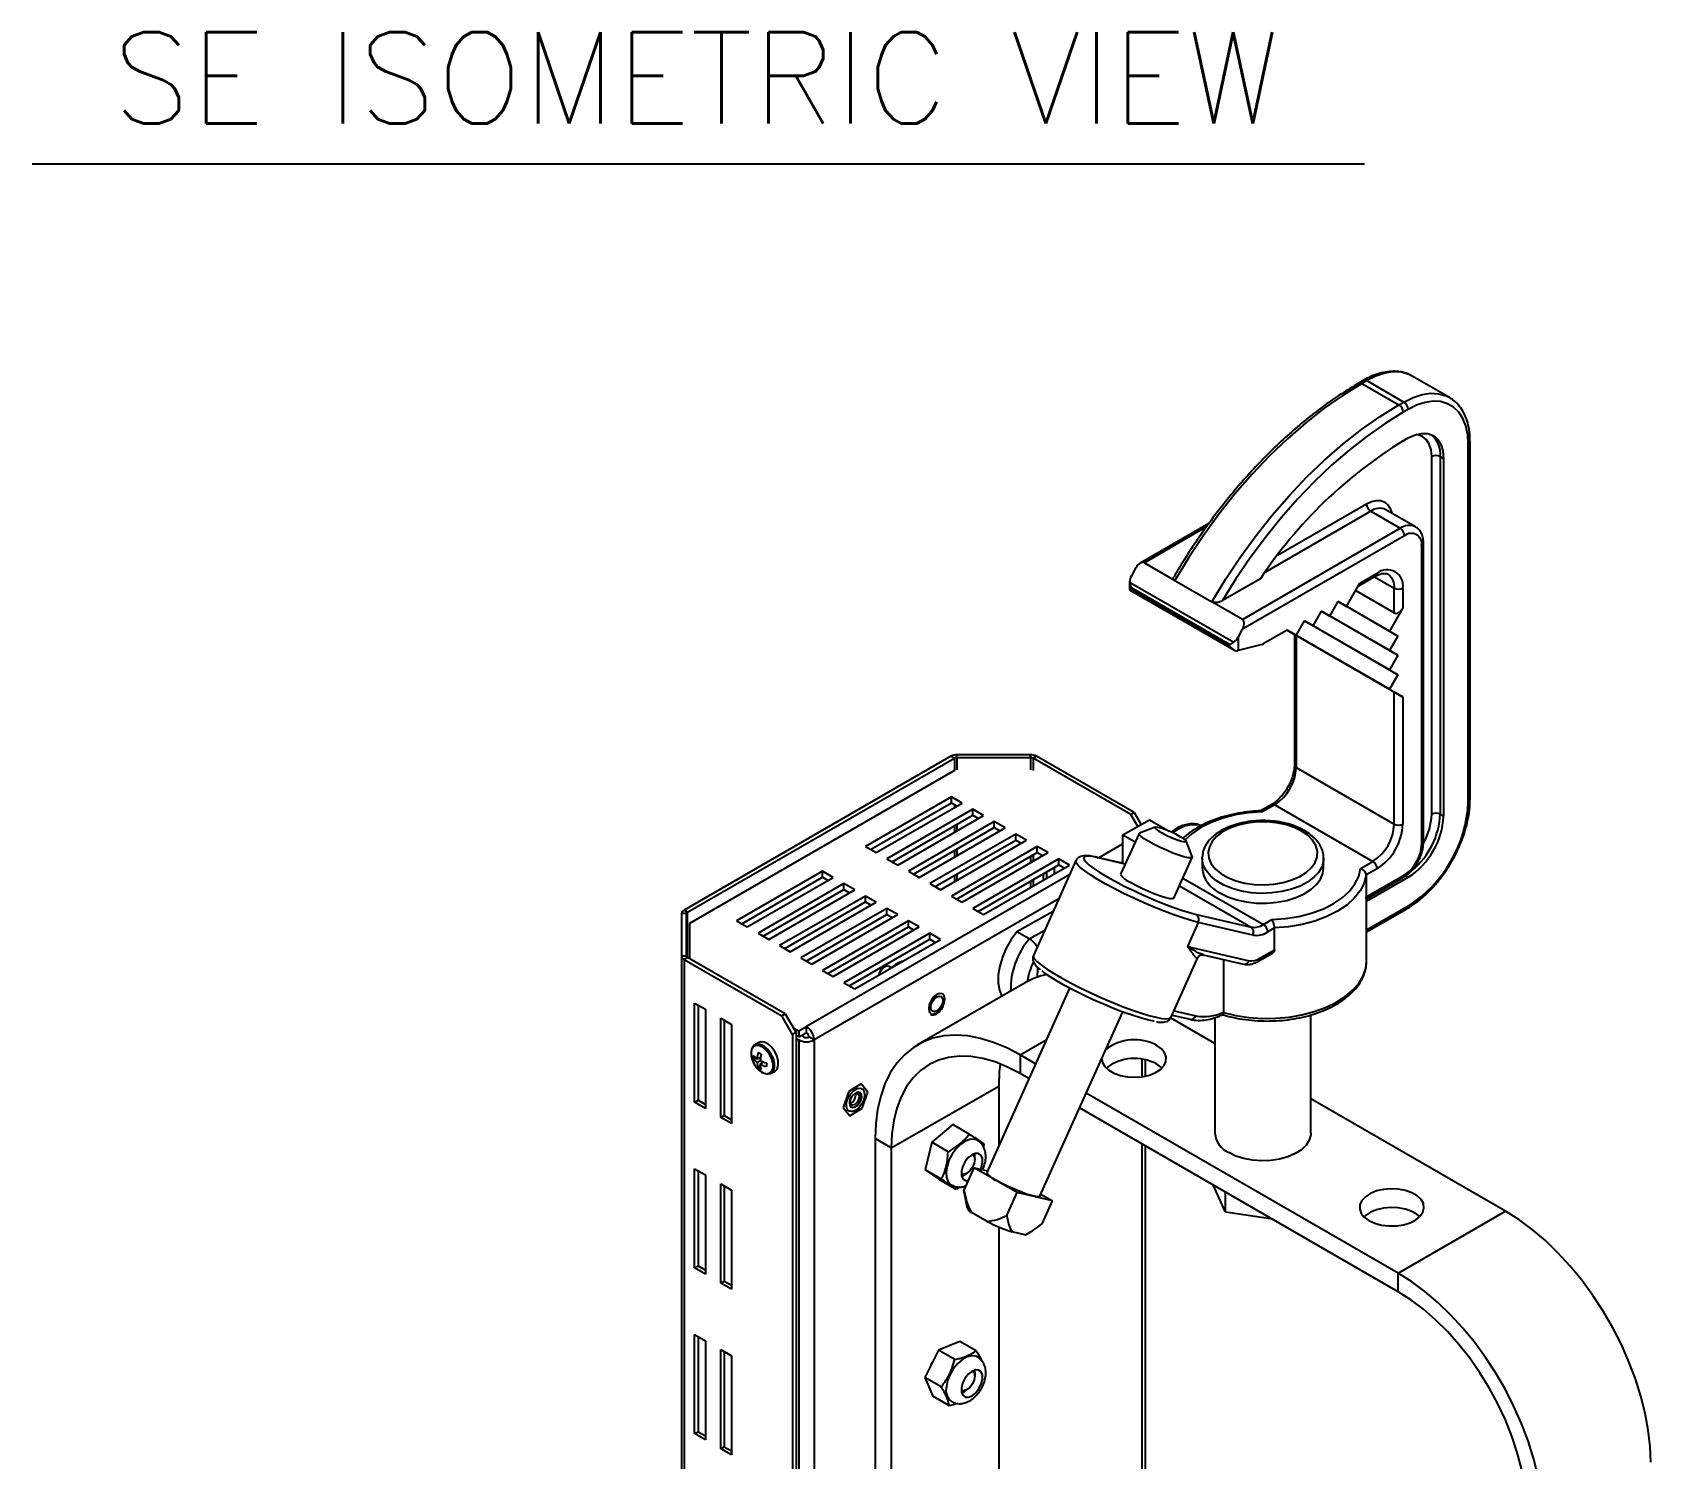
# Model space of a CAD drawing. Extents: x 8 to 113, y 0 to 87.
# Drawn here: x 70.4 to 83.72, y 74.5 to 86.24 of the extents above; entities that cross this region are included whole.
import ezdxf
from ezdxf.enums import TextEntityAlignment as Align

# ---------------------------------------------------------------- set-up
doc = ezdxf.new("R2010")
doc.units = 0
doc.header["$MEASUREMENT"] = 0
doc.layers.add('OBJECT', color=7, linetype='CONTINUOUS')
doc.styles.get("Standard").update_dxf_attribs({"font": 'SIMPLEX'})

msp = doc.modelspace()

# ---------------------------------------------------------------- linework, layer by layer
at = {"layer": 'OBJECT', "color": 1}
msp.add_line((70.4, 85.154), (81.363, 85.154), dxfattribs=at)
at = {"layer": 'OBJECT'}
for p, q in [((82.062, 83.23), (81.757, 83.407)), ((81.357, 83.372), (81.317, 83.349)), ((81.382, 83.369), (81.342, 83.346)), ((81.342, 83.346), (81.647, 83.17)), ((81.382, 83.369), (81.687, 83.193)), ((81.647, 83.17), (81.687, 83.193)), ((81.723, 83.132), (81.683, 83.109)), ((81.683, 82.874), (81.723, 82.897)), ((82.218, 79.902), (82.218, 82.846)), ((82.232, 79.923), (82.232, 82.866)), ((81.917, 79.8), (81.917, 82.744)), ((81.987, 82.744), (82.014, 82.728)), ((81.987, 82.744), (81.987, 79.8)), ((82.014, 82.728), (82.014, 79.785)), ((80.648, 81.933), (81.38, 82.355)), ((80.083, 82.194), (79.517, 81.867)), ((81.415, 82.294), (80.544, 81.791)), ((81.415, 82.294), (81.658, 82.154)), ((81.783, 82.166), (81.54, 82.306)), ((80.062, 82.165), (79.552, 81.87)), ((80.359, 81.404), (81.658, 82.154)), ((81.693, 82.092), (80.361, 81.324)), ((81.835, 79.547), (81.835, 82.011)), ((81.849, 79.568), (81.849, 82.031)), ((79.483, 81.831), (79.446, 81.763)), ((79.552, 81.87), (79.803, 81.725)), ((81.326, 81.702), (81.468, 81.783)), ((79.431, 81.712), (79.431, 81.647)), ((79.431, 81.71), (80.287, 81.216)), ((79.431, 81.647), (80.289, 81.152)), ((80.253, 81.197), (79.446, 81.663)), ((79.446, 81.663), (79.446, 81.656)), ((79.446, 81.656), (80.253, 81.19)), ((79.803, 81.725), (80.108, 81.549)), ((80.507, 81.739), (80.194, 81.558)), ((81.216, 81.511), (81.326, 81.702)), ((81.311, 81.676), (81.457, 81.761)), ((81.447, 81.755), (81.609, 81.661)), ((81.609, 81.457), (81.609, 81.661)), ((81.68, 81.661), (81.68, 81.498)), ((80.359, 81.404), (80.108, 81.549)), ((81.078, 81.431), (81.147, 81.551)), ((81.147, 81.551), (81.216, 81.511)), ((81.216, 81.511), (81.147, 81.551)), ((81.569, 81.307), (81.147, 81.551)), ((81.638, 81.267), (81.147, 81.55)), ((81.609, 81.457), (81.291, 81.641)), ((80.802, 81.272), (80.871, 81.391)), ((80.871, 81.391), (80.94, 81.352)), ((80.94, 81.352), (80.871, 81.391)), ((81.569, 80.988), (80.871, 81.391)), ((81.638, 80.948), (80.871, 81.391)), ((80.94, 81.352), (81.009, 81.471)), ((81.009, 81.471), (81.078, 81.431)), ((81.078, 81.431), (81.009, 81.471)), ((81.569, 81.147), (81.009, 81.471)), ((81.638, 81.108), (81.009, 81.471)), ((81.68, 81.498), (81.569, 81.307)), ((80.324, 81.256), (80.361, 81.324)), ((80.324, 81.256), (80.324, 81.147)), ((80.727, 81.315), (80.531, 81.202)), ((80.727, 81.315), (80.802, 81.272)), ((80.802, 81.272), (80.727, 81.315)), ((81.569, 80.829), (80.727, 81.315)), ((80.787, 81.281), (80.727, 81.315)), ((80.787, 81.281), (80.787, 80.205)), ((81.609, 80.806), (80.801, 81.272)), ((80.801, 81.272), (80.801, 80.185)), ((81.569, 81.307), (81.638, 81.267)), ((81.638, 81.267), (81.569, 81.147)), ((80.253, 81.19), (80.253, 81.197)), ((80.522, 81.198), (80.324, 81.147)), ((81.569, 81.147), (81.638, 81.108)), ((81.638, 81.108), (81.569, 80.988)), ((81.569, 80.988), (81.638, 80.948)), ((81.638, 80.948), (81.569, 80.829)), ((81.569, 80.829), (81.68, 80.765)), ((81.609, 79.718), (81.609, 80.806)), ((81.68, 80.765), (81.68, 79.718)), ((77.96, 80.278), (75.765, 79.011)), ((75.793, 78.994), (77.989, 80.262)), ((77.989, 80.262), (77.96, 80.278)), ((77.989, 80.262), (77.989, 80.16)), ((78.01, 80.267), (78.01, 80.29)), ((78.614, 80.29), (78.01, 80.29)), ((78.01, 80.267), (78.614, 80.267)), ((78.01, 80.267), (78.01, 80.165)), ((78.614, 80.267), (78.614, 80.29)), ((78.614, 80.267), (78.614, 80.165)), ((78.636, 80.262), (78.664, 80.278)), ((79.44, 79.797), (78.636, 80.262)), ((78.636, 80.262), (78.636, 80.16)), ((79.468, 79.814), (78.664, 80.278)), ((80.801, 80.185), (81.609, 79.718)), ((77.989, 80.16), (75.808, 78.901)), ((77.964, 79.943), (77.257, 79.535)), ((78.052, 79.892), (77.964, 79.943)), ((77.964, 79.894), (77.964, 79.943)), ((77.299, 79.511), (77.964, 79.894)), ((77.345, 79.484), (78.052, 79.892)), ((78.141, 79.841), (77.433, 79.433)), ((77.476, 79.409), (78.141, 79.792)), ((77.522, 79.382), (78.229, 79.79)), ((77.964, 79.894), (78.01, 79.868)), ((77.989, 79.88), (77.989, 79.856)), ((78.229, 79.79), (78.141, 79.841)), ((78.141, 79.792), (78.141, 79.841)), ((78.141, 79.792), (78.187, 79.766)), ((79.44, 79.797), (79.468, 79.814)), ((79.497, 79.699), (79.44, 79.797)), ((79.468, 79.814), (79.525, 79.715)), ((80.6, 79.881), (80.507, 79.827)), ((80.625, 79.878), (80.522, 79.819)), ((80.625, 79.878), (81.432, 79.412)), ((81.987, 79.8), (82.014, 79.785)), ((78.317, 79.739), (77.61, 79.331)), ((77.653, 79.307), (78.317, 79.69)), ((77.699, 79.28), (78.406, 79.688)), ((77.989, 79.705), (77.989, 79.651)), ((78.01, 79.717), (78.01, 79.664)), ((78.406, 79.688), (78.317, 79.739)), ((78.317, 79.69), (78.317, 79.739)), ((78.317, 79.69), (78.363, 79.664)), ((79.376, 79.63), (79.594, 79.755)), ((79.642, 79.693), (79.512, 79.645)), ((79.594, 79.755), (79.757, 79.661)), ((79.755, 79.661), (79.757, 79.661)), ((79.757, 79.661), (79.757, 79.66)), ((77.257, 79.535), (77.345, 79.484)), ((78.494, 79.637), (77.787, 79.229)), ((77.829, 79.204), (78.494, 79.588)), ((77.875, 79.178), (78.583, 79.586)), ((78.671, 79.535), (77.964, 79.127)), ((78.01, 79.513), (78.01, 79.46)), ((78.583, 79.586), (78.494, 79.637)), ((78.494, 79.588), (78.494, 79.637)), ((78.494, 79.588), (78.54, 79.562)), ((78.759, 79.484), (78.671, 79.535)), ((78.671, 79.486), (78.671, 79.535)), ((79.376, 79.557), (79.178, 79.442)), ((79.508, 79.642), (79.357, 79.307)), ((79.376, 79.396), (79.376, 79.63)), ((79.376, 79.63), (79.476, 79.572)), ((79.945, 79.451), (79.895, 79.58)), ((77.433, 79.433), (77.522, 79.382)), ((77.989, 79.5), (77.989, 79.447)), ((78.006, 79.102), (78.671, 79.486)), ((78.052, 79.076), (78.759, 79.484)), ((78.848, 79.433), (78.141, 79.025)), ((78.183, 79), (78.848, 79.384)), ((78.229, 78.974), (78.936, 79.382)), ((78.614, 79.453), (78.614, 79.4)), ((78.636, 79.466), (78.636, 79.413)), ((78.989, 79.418), (78.639, 78.638)), ((78.671, 79.486), (78.717, 79.46)), ((78.936, 79.382), (78.848, 79.433)), ((78.848, 79.384), (78.848, 79.433)), ((78.848, 79.384), (78.894, 79.358)), ((79.395, 79.392), (79.163, 79.445)), ((79.395, 79.39), (79.172, 79.442)), ((79.376, 79.41), (79.359, 79.4)), ((79.795, 79.11), (79.946, 79.445)), ((80.027, 79.438), (80.028, 79.446)), ((80.027, 79.438), (80.027, 79.356)), ((81.027, 79.356), (81.027, 79.438)), ((81.33, 79.353), (81.432, 79.412)), ((76.903, 79.331), (76.196, 78.923)), ((76.238, 78.898), (76.903, 79.282)), ((76.284, 78.872), (76.992, 79.28)), ((78.938, 79.304), (76.771, 78.052)), ((76.992, 79.28), (76.903, 79.331)), ((76.903, 79.282), (76.903, 79.331)), ((76.903, 79.282), (76.949, 79.255)), ((77.61, 79.331), (77.699, 79.28)), ((77.989, 79.296), (77.989, 79.243)), ((78.01, 79.309), (78.01, 79.256)), ((78.614, 79.249), (78.614, 79.196)), ((78.636, 79.262), (78.636, 79.209)), ((78.722, 79.259), (78.722, 79.312)), ((78.75, 79.275), (78.75, 79.328)), ((78.811, 79.363), (78.811, 79.31)), ((79.869, 79.275), (80.532, 78.893)), ((81.468, 79.351), (81.378, 79.3)), ((81.378, 79.121), (81.693, 79.302)), ((81.378, 79.3), (81.378, 79.121)), ((81.38, 79.105), (81.683, 79.279)), ((81.723, 79.28), (81.381, 79.083)), ((81.702, 79.292), (81.723, 79.28)), ((77.08, 79.229), (76.373, 78.821)), ((76.415, 78.796), (77.08, 79.18)), ((76.461, 78.77), (77.168, 79.178)), ((77.257, 79.127), (76.55, 78.719)), ((77.168, 79.178), (77.08, 79.229)), ((77.08, 79.18), (77.08, 79.229)), ((77.08, 79.18), (77.126, 79.153)), ((77.345, 79.076), (77.257, 79.127)), ((77.257, 79.078), (77.257, 79.127)), ((77.787, 79.229), (77.875, 79.178)), ((77.964, 79.127), (78.052, 79.076)), ((79.841, 79.212), (80.431, 78.871)), ((75.784, 78.982), (75.744, 78.982)), ((75.744, 78.982), (75.744, 78.633)), ((75.793, 78.994), (75.765, 79.011)), ((75.784, 78.633), (75.784, 78.982)), ((75.793, 78.621), (75.793, 78.994)), ((76.592, 78.694), (77.257, 79.078)), ((76.638, 78.668), (77.345, 79.076)), ((77.433, 79.025), (76.726, 78.617)), ((78.849, 79.105), (76.834, 77.942)), ((77.257, 79.078), (77.303, 79.051)), ((77.522, 78.974), (77.433, 79.025)), ((77.433, 78.976), (77.433, 79.025)), ((78.01, 79.104), (78.01, 79.1)), ((78.141, 79.025), (78.229, 78.974)), ((78.801, 78.999), (78.503, 78.833)), ((81.381, 78.592), (81.381, 79.105)), ((81.381, 78.848), (81.723, 79.045)), ((81.381, 78.831), (81.712, 79.022)), ((75.808, 78.901), (75.808, 78.612)), ((76.196, 78.923), (76.284, 78.872)), ((76.769, 78.592), (77.433, 78.976)), ((76.815, 78.566), (77.522, 78.974)), ((77.61, 78.923), (76.903, 78.515)), ((76.946, 78.49), (77.61, 78.874)), ((76.992, 78.464), (77.699, 78.872)), ((77.433, 78.976), (77.479, 78.949)), ((77.699, 78.872), (77.61, 78.923)), ((77.61, 78.874), (77.61, 78.923)), ((77.61, 78.874), (77.656, 78.847)), ((78.605, 78.774), (78.732, 78.845)), ((79.995, 78.91), (79.906, 78.712)), ((79.98, 78.975), (80.431, 78.871)), ((80.446, 78.806), (79.995, 78.91)), ((80.532, 78.893), (80.601, 78.933)), ((80.623, 78.864), (80.568, 78.831)), ((80.623, 78.685), (80.623, 78.864)), ((76.373, 78.821), (76.461, 78.77)), ((76.55, 78.719), (76.638, 78.668)), ((77.787, 78.821), (77.08, 78.413)), ((77.122, 78.388), (77.787, 78.772)), ((77.168, 78.362), (77.875, 78.77)), ((77.875, 78.77), (77.787, 78.821)), ((77.787, 78.772), (77.787, 78.821)), ((77.787, 78.772), (77.833, 78.745)), ((78.605, 78.774), (78.503, 78.833)), ((79.906, 78.712), (80.415, 78.594)), ((75.744, 78.633), (75.744, 73.101)), ((75.784, 78.633), (75.744, 78.633)), ((75.793, 78.621), (75.765, 78.604)), ((75.765, 78.604), (75.765, 73.072)), ((75.765, 78.604), (76.569, 78.14)), ((76.597, 78.156), (75.793, 78.621)), ((76.726, 78.617), (76.815, 78.566)), ((79.772, 78.129), (79.993, 78.621)), ((80.003, 78.634), (80.004, 78.635)), ((80.037, 78.643), (80.369, 78.566)), ((80.202, 78.605), (80.202, 78.171)), ((80.486, 78.589), (80.601, 78.655)), ((80.497, 78.612), (80.623, 78.685)), ((76.903, 78.515), (76.992, 78.464)), ((77.415, 78.543), (77.402, 78.535)), ((77.467, 78.536), (77.45, 78.546)), ((78.672, 78.528), (78.671, 78.459)), ((78.673, 78.538), (78.672, 78.528)), ((77.08, 78.413), (77.168, 78.362)), ((78.57, 78.413), (77.686, 77.902)), ((78.936, 78.369), (78.255, 76.852)), ((75.851, 78.246), (75.94, 78.195)), ((75.851, 77.429), (75.851, 78.246)), ((75.88, 78.229), (75.88, 77.446)), ((75.94, 78.195), (75.94, 77.378)), ((79.796, 78.182), (79.976, 78.14)), ((76.067, 78.121), (76.155, 78.07)), ((76.067, 77.305), (76.067, 78.121)), ((76.095, 78.105), (76.095, 77.321)), ((76.155, 78.07), (76.155, 77.254)), ((76.569, 78.14), (76.597, 78.156)), ((76.657, 77.987), (76.569, 78.14)), ((76.597, 78.156), (76.686, 78.003)), ((76.707, 78.016), (76.771, 78.052)), ((76.771, 78.003), (76.771, 78.052)), ((78.693, 76.656), (79.374, 78.173)), ((80.132, 77.914), (79.768, 78.124)), ((79.78, 78.146), (79.929, 78.112)), ((80.132, 78.126), (80.132, 77.176)), ((80.202, 78.171), (80.202, 78.167)), ((80.922, 77.176), (80.922, 78.149)), ((76.378, 77.92), (76.347, 77.902)), ((76.686, 78.003), (76.657, 77.987)), ((76.657, 77.987), (76.657, 72.659)), ((76.665, 78.04), (76.707, 78.016)), ((76.686, 78.003), (76.686, 72.675)), ((76.707, 77.967), (76.686, 77.979)), ((76.686, 77.954), (76.707, 77.942)), ((76.707, 78.016), (76.707, 77.967)), ((76.707, 77.967), (76.771, 78.003)), ((76.707, 77.942), (76.707, 72.761)), ((76.749, 77.967), (76.728, 77.979)), ((76.834, 77.942), (76.792, 77.967)), ((76.834, 77.942), (76.834, 72.761)), ((78.53, 77.819), (78.745, 77.943)), ((76.333, 77.787), (76.36, 77.79)), ((76.365, 77.787), (76.394, 77.798)), ((76.379, 77.792), (76.393, 77.794)), ((78.53, 77.819), (78.53, 77.665)), ((78.656, 77.746), (78.53, 77.819)), ((79.535, 77.64), (79.535, 77.783)), ((76.391, 77.772), (76.365, 77.757)), ((76.375, 77.714), (76.391, 77.736)), ((76.391, 77.742), (76.414, 77.761)), ((76.403, 77.752), (76.411, 77.763)), ((76.482, 77.669), (76.513, 77.686)), ((78.601, 77.624), (78.53, 77.665)), ((79.562, 77.645), (79.562, 77.778)), ((77.12, 77.517), (77.073, 77.385)), ((77.222, 77.58), (77.12, 77.517)), ((77.277, 77.512), (77.222, 77.58)), ((77.229, 77.381), (77.277, 77.512)), ((77.469, 77.053), (78.353, 77.563)), ((78.353, 77.563), (78.353, 77.071)), ((75.851, 77.429), (75.88, 77.446)), ((75.94, 77.378), (75.851, 77.429)), ((75.88, 77.446), (75.94, 77.411)), ((77.073, 77.385), (77.127, 77.317)), ((77.127, 77.317), (77.229, 77.381)), ((77.14, 77.389), (77.14, 77.389)), ((77.209, 77.508), (77.209, 77.508)), ((81.641, 75.869), (79.019, 77.383)), ((81.641, 76.023), (79.074, 77.505)), ((82.525, 76.533), (80.922, 77.458)), ((76.067, 77.305), (76.095, 77.321)), ((76.155, 77.254), (76.067, 77.305)), ((76.095, 77.321), (76.155, 77.286)), ((77.469, 77.053), (77.336, 77.13)), ((77.336, 77.13), (77.336, 71.371)), ((77.976, 77.246), (77.802, 77.1)), ((78.111, 77.168), (77.976, 77.246)), ((77.469, 77.053), (77.469, 71.447)), ((77.802, 77.1), (77.748, 76.873)), ((77.937, 77.022), (77.802, 77.1)), ((78.157, 76.961), (78.157, 76.982)), ((78.232, 77.086), (78.229, 77.059)), ((79.535, 74.32), (79.535, 77.085)), ((79.562, 74.357), (79.562, 77.07)), ((75.851, 76.882), (75.94, 76.831)), ((75.851, 76.066), (75.851, 76.882)), ((75.88, 76.866), (75.88, 76.082)), ((77.883, 76.795), (77.748, 76.873)), ((77.748, 76.873), (77.869, 76.79)), ((78.067, 76.7), (78.152, 76.89)), ((78.506, 76.686), (78.152, 76.89)), ((78.152, 76.89), (78.26, 76.865)), ((75.94, 76.831), (75.94, 76.015)), ((76.067, 75.941), (76.067, 76.758)), ((76.067, 76.758), (76.155, 76.707)), ((76.095, 76.741), (76.095, 75.957)), ((78.004, 76.712), (77.869, 76.79)), ((78.036, 76.732), (78.004, 76.712)), ((78.071, 76.833), (78.089, 76.844)), ((80.221, 76.526), (80.118, 76.749)), ((76.155, 76.707), (76.155, 75.89)), ((78.074, 76.668), (78.067, 76.7)), ((78.073, 76.671), (78.095, 76.557)), ((78.421, 76.496), (78.506, 76.686)), ((78.795, 76.619), (78.506, 76.686)), ((78.701, 76.673), (78.795, 76.619)), ((78.71, 76.429), (78.795, 76.619)), ((80.221, 76.526), (80.221, 76.689)), ((78.257, 76.448), (78.129, 76.522)), ((80.608, 76.466), (80.221, 76.526)), ((81.641, 76.023), (82.525, 76.533)), ((78.353, 76.404), (78.353, 71.897)), ((78.567, 76.338), (78.463, 76.362)), ((78.578, 76.34), (78.611, 76.36)), ((75.851, 76.066), (75.88, 76.082)), ((75.94, 76.015), (75.851, 76.066)), ((75.88, 76.082), (75.94, 76.047)), ((76.067, 75.941), (76.095, 75.957)), ((76.155, 75.89), (76.067, 75.941)), ((76.095, 75.957), (76.155, 75.923)), ((81.641, 75.869), (81.641, 76.023)), ((75.851, 75.519), (75.94, 75.467)), ((75.851, 74.702), (75.851, 75.519)), ((75.88, 75.502), (75.88, 74.718)), ((75.94, 75.467), (75.94, 74.651)), ((76.067, 75.394), (76.155, 75.343)), ((76.067, 74.577), (76.067, 75.394)), ((77.857, 75.389), (77.746, 75.164)), ((78.033, 75.461), (77.857, 75.389)), ((77.992, 75.311), (77.857, 75.389)), ((78.169, 75.383), (78.033, 75.461)), ((76.095, 75.378), (76.095, 74.594)), ((76.155, 75.343), (76.155, 74.526)), ((77.796, 75.265), (77.809, 75.293)), ((77.881, 75.086), (77.746, 75.164)), ((77.746, 75.164), (77.811, 75.01)), ((78.157, 75.178), (78.157, 75.199)), ((77.947, 74.932), (77.811, 75.01)), ((78.071, 75.051), (78.089, 75.061)), ((75.851, 74.702), (75.88, 74.718)), ((75.88, 74.718), (75.94, 74.684)), ((75.94, 74.651), (75.851, 74.702)), ((76.067, 74.577), (76.095, 74.594)), ((76.095, 74.594), (76.155, 74.559)), ((76.155, 74.526), (76.067, 74.577))]:
    msp.add_line(p, q, dxfattribs=at)
at = {"layer": 'OBJECT', "flags": 128}
for points in [[(81.757, 83.407), (81.729, 83.42), (81.669, 83.438), (81.602, 83.441), (81.531, 83.431), (81.457, 83.407), (81.382, 83.369)], [(81.342, 83.346), (81.187, 83.25), (81.032, 83.142), (80.88, 83.022), (80.729, 82.891), (80.582, 82.75), (80.438, 82.599), (80.299, 82.439), (80.166, 82.27), (80.038, 82.095), (79.917, 81.913), (79.803, 81.725)], [(81.687, 83.193), (81.763, 83.23), (81.837, 83.255), (81.908, 83.265), (81.974, 83.261), (82.035, 83.244), (82.065, 83.229)], [(80.108, 81.549), (80.222, 81.737), (80.343, 81.919), (80.471, 82.094), (80.605, 82.262), (80.744, 82.422), (80.887, 82.574), (81.035, 82.715), (81.185, 82.846), (81.338, 82.966), (81.492, 83.074), (81.647, 83.17)], [(81.683, 83.109), (81.533, 83.017), (81.385, 82.913), (81.238, 82.798), (81.092, 82.673), (80.95, 82.537), (80.812, 82.393), (80.677, 82.24), (80.548, 82.079), (80.424, 81.911), (80.306, 81.737), (80.194, 81.558)], [(82.218, 82.846), (82.213, 82.924), (82.198, 82.996), (82.173, 83.058), (82.139, 83.11), (82.097, 83.151), (82.047, 83.179), (81.99, 83.196), (81.928, 83.199), (81.862, 83.189), (81.793, 83.167), (81.723, 83.132)], [(81.723, 82.897), (81.78, 82.923), (81.834, 82.935), (81.885, 82.933), (81.929, 82.917), (81.965, 82.887), (81.992, 82.844), (82.009, 82.791), (82.014, 82.728)], [(81.917, 82.744), (81.912, 82.799), (81.897, 82.846), (81.873, 82.883), (81.842, 82.91), (81.803, 82.924), (81.789, 82.926)], [(81.38, 82.355), (81.421, 82.374), (81.461, 82.383), (81.498, 82.382), (81.53, 82.37), (81.556, 82.348), (81.576, 82.317), (81.588, 82.279)], [(80.522, 79.819), (80.41, 79.811), (80.302, 79.794), (80.199, 79.767), (80.103, 79.732), (80.018, 79.69), (79.944, 79.64), (79.887, 79.589)], [(79.945, 79.451), (79.945, 79.445), (79.935, 79.441), (79.912, 79.442), (79.878, 79.45), (79.836, 79.463), (79.787, 79.481), (79.735, 79.503), (79.682, 79.526), (79.632, 79.551), (79.588, 79.576), (79.551, 79.598), (79.525, 79.618), (79.51, 79.633), (79.508, 79.642), (79.512, 79.645)], [(79.848, 79.615), (79.812, 79.635), (79.77, 79.654), (79.729, 79.671), (79.691, 79.685), (79.662, 79.692), (79.644, 79.694), (79.639, 79.689), (79.649, 79.678), (79.671, 79.662), (79.704, 79.643), (79.743, 79.623), (79.785, 79.604), (79.825, 79.589), (79.859, 79.578), (79.883, 79.574), (79.894, 79.576), (79.892, 79.584), (79.876, 79.598), (79.848, 79.615)], [(80.846, 79.662), (80.784, 79.692), (80.714, 79.715), (80.637, 79.73), (80.558, 79.738), (80.477, 79.737), (80.398, 79.727), (80.323, 79.71), (80.255, 79.685), (80.195, 79.654), (80.146, 79.617), (80.11, 79.575), (80.087, 79.531), (80.078, 79.484), (80.083, 79.438), (80.103, 79.393), (80.136, 79.35), (80.182, 79.312), (80.239, 79.279), (80.305, 79.253), (80.379, 79.233), (80.457, 79.222), (80.538, 79.219), (80.618, 79.224), (80.695, 79.237), (80.767, 79.259), (80.831, 79.287), (80.885, 79.321), (80.928, 79.361), (80.958, 79.404), (80.975, 79.449), (80.976, 79.496), (80.964, 79.542), (80.937, 79.586), (80.897, 79.627), (80.846, 79.662)], [(79.995, 78.91), (79.936, 78.925), (79.869, 78.946), (79.795, 78.971), (79.716, 79.001), (79.633, 79.034), (79.548, 79.07), (79.464, 79.109), (79.381, 79.148), (79.303, 79.188), (79.23, 79.227), (79.164, 79.265), (79.108, 79.301), (79.061, 79.333), (79.025, 79.362), (79.001, 79.386), (78.989, 79.406), (78.989, 79.418)], [(79.172, 79.442), (79.126, 79.451), (79.09, 79.454), (79.066, 79.451), (79.055, 79.442), (79.057, 79.427), (79.071, 79.407), (79.081, 79.398)], [(79.081, 79.398), (79.098, 79.382), (79.137, 79.353), (79.186, 79.321), (79.245, 79.285), (79.313, 79.248), (79.386, 79.209), (79.465, 79.171), (79.546, 79.133), (79.628, 79.098), (79.708, 79.065), (79.786, 79.036), (79.858, 79.01), (79.923, 78.99), (79.98, 78.975)], [(79.163, 79.445), (79.165, 79.445), (79.172, 79.442)], [(81.027, 79.439), (81.026, 79.419), (81.014, 79.371), (80.987, 79.324), (80.948, 79.281), (80.896, 79.242), (80.833, 79.209), (80.762, 79.183), (80.684, 79.164), (80.601, 79.152), (80.517, 79.149), (80.432, 79.154), (80.351, 79.168), (80.274, 79.189), (80.205, 79.217), (80.145, 79.252), (80.096, 79.292), (80.06, 79.336), (80.037, 79.383), (80.028, 79.432), (80.027, 79.438)], [(80.174, 79.152), (80.239, 79.12), (80.312, 79.096), (80.391, 79.078), (80.474, 79.069), (80.559, 79.068), (80.643, 79.075), (80.724, 79.091), (80.799, 79.114), (80.866, 79.144), (80.923, 79.18), (80.969, 79.221), (81.002, 79.266), (81.022, 79.313), (81.027, 79.356)], [(80.601, 78.933), (80.713, 78.941), (80.822, 78.958), (80.925, 78.985), (81.02, 79.019), (81.105, 79.062), (81.179, 79.111), (81.24, 79.166), (81.285, 79.226), (81.316, 79.288), (81.33, 79.353)], [(81.378, 79.3), (81.361, 79.233), (81.328, 79.169), (81.28, 79.108), (81.217, 79.051), (81.141, 79.001), (81.053, 78.957), (80.955, 78.92), (80.85, 78.892), (80.738, 78.873), (80.623, 78.864)], [(79.437, 79.241), (79.482, 79.216), (79.532, 79.191), (79.585, 79.168), (79.637, 79.146), (79.686, 79.128), (79.728, 79.115), (79.761, 79.107), (79.784, 79.106), (79.795, 79.11), (79.795, 79.11)], [(78.503, 78.833), (78.456, 78.768), (78.416, 78.697), (78.384, 78.624), (78.362, 78.55), (78.35, 78.478), (78.349, 78.412), (78.359, 78.352), (78.379, 78.303)], [(78.639, 78.638), (78.638, 78.63), (78.646, 78.612), (78.668, 78.588), (78.702, 78.56), (78.747, 78.527), (78.804, 78.491), (78.869, 78.453), (78.943, 78.413), (79.023, 78.372), (79.107, 78.332), (79.193, 78.292), (79.279, 78.255), (79.364, 78.221), (79.445, 78.191), (79.521, 78.165), (79.589, 78.144), (79.648, 78.129), (79.697, 78.12), (79.735, 78.116), (79.76, 78.119), (79.772, 78.129), (79.772, 78.129)], [(79.993, 78.621), (79.993, 78.621), (79.989, 78.616)], [(80.202, 78.167), (80.305, 78.143), (80.412, 78.127), (80.522, 78.12), (80.633, 78.121), (80.743, 78.131), (80.849, 78.149), (80.95, 78.176), (81.044, 78.21), (81.129, 78.251), (81.203, 78.298), (81.266, 78.351), (81.316, 78.408), (81.352, 78.469), (81.374, 78.531), (81.381, 78.592)], [(77.45, 78.546), (77.434, 78.55), (77.415, 78.543)], [(78.672, 78.512), (78.679, 78.521), (78.684, 78.528)], [(79.633, 78.096), (79.627, 78.097), (79.578, 78.108), (79.519, 78.124), (79.451, 78.145), (79.376, 78.172), (79.297, 78.202), (79.215, 78.237), (79.132, 78.273), (79.051, 78.311), (78.973, 78.35), (78.9, 78.389), (78.834, 78.426), (78.777, 78.461), (78.731, 78.493), (78.71, 78.51)], [(77.844, 78.316), (77.818, 78.296), (77.797, 78.266), (77.782, 78.233), (77.777, 78.201), (77.782, 78.174), (77.797, 78.158), (77.818, 78.154), (77.844, 78.162), (77.869, 78.183), (77.891, 78.212), (77.905, 78.245), (77.91, 78.278), (77.905, 78.304), (77.891, 78.321), (77.869, 78.325), (77.844, 78.316)], [(77.844, 78.316), (77.818, 78.295), (77.797, 78.266), (77.782, 78.233), (77.777, 78.201), (77.782, 78.175), (77.797, 78.158), (77.797, 78.158)], [(77.844, 78.316), (77.819, 78.295), (77.797, 78.266), (77.783, 78.233), (77.778, 78.201), (77.783, 78.174), (77.797, 78.158), (77.819, 78.154), (77.844, 78.163), (77.869, 78.183), (77.891, 78.212), (77.905, 78.245), (77.91, 78.278), (77.905, 78.304), (77.891, 78.321), (77.869, 78.325), (77.844, 78.316)], [(77.891, 78.321), (77.869, 78.325), (77.844, 78.316)], [(77.844, 78.182), (77.825, 78.175), (77.809, 78.179), (77.798, 78.191), (77.794, 78.211), (77.798, 78.235), (77.809, 78.259), (77.825, 78.281), (77.844, 78.296), (77.863, 78.303), (77.879, 78.3), (77.89, 78.287), (77.893, 78.268), (77.89, 78.244), (77.879, 78.219), (77.863, 78.197), (77.844, 78.182)], [(76.513, 77.686), (76.529, 77.702), (76.539, 77.731), (76.539, 77.767), (76.529, 77.807), (76.51, 77.847), (76.484, 77.882), (76.453, 77.909), (76.422, 77.924), (76.393, 77.926), (76.378, 77.92)], [(78.53, 77.819), (78.42, 77.877), (78.311, 77.922), (78.203, 77.955), (78.099, 77.975), (77.998, 77.981), (77.902, 77.975), (77.811, 77.956), (77.726, 77.923), (77.648, 77.878), (77.577, 77.821), (77.515, 77.752), (77.461, 77.672), (77.417, 77.581), (77.382, 77.48), (77.357, 77.371), (77.341, 77.254), (77.336, 77.13)], [(76.354, 77.725), (76.356, 77.721), (76.384, 77.692), (76.414, 77.671), (76.443, 77.663), (76.468, 77.668), (76.486, 77.684), (76.496, 77.711), (76.496, 77.746), (76.486, 77.784), (76.468, 77.822), (76.443, 77.856), (76.414, 77.881), (76.384, 77.895), (76.356, 77.897), (76.334, 77.887), (76.32, 77.864), (76.315, 77.833), (76.315, 77.833)], [(76.315, 77.833), (76.32, 77.796), (76.332, 77.763)], [(76.448, 77.663), (76.453, 77.662), (76.479, 77.667), (76.499, 77.685), (76.509, 77.713), (76.509, 77.749), (76.499, 77.79), (76.479, 77.829), (76.453, 77.864), (76.423, 77.891), (76.391, 77.906), (76.362, 77.908), (76.339, 77.897), (76.325, 77.875)], [(78.53, 77.665), (78.426, 77.719), (78.323, 77.761), (78.222, 77.79), (78.124, 77.806), (78.03, 77.809), (77.941, 77.799), (77.857, 77.776), (77.78, 77.74), (77.71, 77.691), (77.648, 77.63), (77.594, 77.558), (77.55, 77.475), (77.515, 77.382), (77.49, 77.28), (77.474, 77.17), (77.469, 77.053)], [(79.201, 77.788), (79.207, 77.757), (79.226, 77.723), (79.259, 77.693), (79.302, 77.668), (79.355, 77.649), (79.413, 77.638), (79.474, 77.635), (79.535, 77.64), (79.593, 77.653), (79.643, 77.674), (79.684, 77.7), (79.714, 77.732), (79.729, 77.766), (79.731, 77.802), (79.719, 77.836), (79.693, 77.869), (79.655, 77.897), (79.655, 77.897)], [(78.366, 77.745), (78.358, 77.68), (78.353, 77.563)], [(79.697, 77.711), (79.693, 77.715), (79.655, 77.743)], [(77.175, 77.362), (77.147, 77.352), (77.124, 77.355), (77.107, 77.371), (77.1, 77.397), (77.102, 77.431), (77.115, 77.466), (77.135, 77.5), (77.161, 77.526), (77.189, 77.542), (77.214, 77.545), (77.235, 77.536), (77.247, 77.514), (77.25, 77.484), (77.242, 77.449), (77.225, 77.414), (77.202, 77.383), (77.175, 77.362)], [(77.152, 77.386), (77.17, 77.39), (77.189, 77.403), (77.206, 77.423), (77.218, 77.447), (77.223, 77.472), (77.221, 77.492), (77.212, 77.506), (77.197, 77.512), (77.179, 77.507), (77.16, 77.494), (77.143, 77.474), (77.131, 77.45), (77.126, 77.426), (77.128, 77.405), (77.137, 77.391), (77.152, 77.386)], [(77.184, 77.502), (77.196, 77.498), (77.203, 77.487), (77.204, 77.471), (77.2, 77.452), (77.191, 77.434), (77.178, 77.418), (77.163, 77.408), (77.149, 77.405), (77.138, 77.409), (77.131, 77.419), (77.129, 77.435), (77.133, 77.454), (77.143, 77.473), (77.156, 77.488), (77.17, 77.498), (77.184, 77.502)], [(77.209, 77.508), (77.212, 77.506), (77.221, 77.492), (77.223, 77.472), (77.218, 77.448), (77.206, 77.424), (77.189, 77.403), (77.17, 77.39), (77.152, 77.386), (77.14, 77.389)], [(78.177, 77.116), (78.151, 77.125), (78.116, 77.124), (78.077, 77.109), (78.038, 77.083), (78.002, 77.046), (77.969, 77.001), (77.944, 76.952), (77.928, 76.902), (77.921, 76.853), (77.924, 76.81), (77.938, 76.775), (77.96, 76.751), (77.965, 76.749)], [(80.922, 77.176), (80.921, 77.16), (80.909, 77.117), (80.883, 77.076), (80.844, 77.039), (80.793, 77.007), (80.733, 76.981), (80.665, 76.962), (80.593, 76.951), (80.518, 76.948), (80.443, 76.953), (80.372, 76.966), (80.306, 76.987), (80.248, 77.015)], [(78.204, 76.878), (78.211, 76.895), (78.22, 76.934), (78.219, 76.968), (78.207, 76.994), (78.187, 77.008), (78.16, 77.008), (78.129, 76.995), (78.1, 76.971), (78.074, 76.937), (78.055, 76.898), (78.046, 76.859), (78.047, 76.825), (78.059, 76.799), (78.08, 76.785), (78.105, 76.784)], [(78.141, 77.002), (78.152, 76.987), (78.157, 76.961), (78.152, 76.928), (78.137, 76.894), (78.115, 76.865), (78.089, 76.844), (78.064, 76.835), (78.046, 76.837)], [(78.048, 76.821), (78.075, 76.833), (78.09, 76.844)], [(78.693, 76.656), (78.692, 76.655), (78.682, 76.651), (78.659, 76.653), (78.626, 76.661), (78.583, 76.674), (78.535, 76.692), (78.482, 76.713), (78.43, 76.737), (78.379, 76.762), (78.335, 76.786)], [(81.4, 76.455), (81.449, 76.433), (81.505, 76.418), (81.565, 76.411), (81.627, 76.412), (81.686, 76.421), (81.74, 76.438), (81.786, 76.462), (81.822, 76.491), (81.845, 76.524), (81.853, 76.559), (81.848, 76.595), (81.829, 76.628), (81.796, 76.659), (81.753, 76.684), (81.7, 76.703), (81.642, 76.714), (81.58, 76.717), (81.519, 76.712), (81.462, 76.699), (81.412, 76.678), (81.371, 76.652), (81.341, 76.62), (81.325, 76.586), (81.324, 76.55), (81.336, 76.515), (81.362, 76.483), (81.4, 76.455)], [(81.818, 76.487), (81.796, 76.505), (81.753, 76.53), (81.7, 76.549), (81.642, 76.56), (81.58, 76.563), (81.519, 76.558), (81.462, 76.545), (81.412, 76.525), (81.371, 76.498), (81.358, 76.487)], [(83.719, 74.466), (83.714, 74.596), (83.698, 74.731), (83.673, 74.869), (83.638, 75.01), (83.593, 75.152), (83.54, 75.294), (83.478, 75.435), (83.407, 75.574), (83.329, 75.709), (83.244, 75.839), (83.153, 75.964), (83.057, 76.081), (82.956, 76.191), (82.852, 76.292), (82.744, 76.383), (82.635, 76.464), (82.525, 76.533)], [(78.567, 76.338), (78.574, 76.339), (78.578, 76.34)], [(82.835, 73.955), (82.83, 74.085), (82.814, 74.22), (82.789, 74.359), (82.754, 74.5), (82.71, 74.642), (82.656, 74.784), (82.594, 74.925), (82.523, 75.064), (82.445, 75.199), (82.36, 75.329), (82.269, 75.454), (82.173, 75.571), (82.072, 75.681), (81.968, 75.782), (81.86, 75.873), (81.751, 75.953), (81.641, 76.023)], [(82.702, 74.032), (82.697, 74.155), (82.681, 74.283), (82.656, 74.414), (82.621, 74.547), (82.577, 74.682), (82.523, 74.816), (82.461, 74.948), (82.391, 75.078), (82.314, 75.203), (82.23, 75.323), (82.141, 75.436), (82.047, 75.542), (81.949, 75.639), (81.848, 75.726), (81.745, 75.803), (81.641, 75.869)], [(78.177, 75.334), (78.164, 75.339), (78.131, 75.343), (78.093, 75.334), (78.054, 75.312), (78.016, 75.279), (77.982, 75.237), (77.953, 75.19), (77.933, 75.139), (77.923, 75.09)], [(78.046, 75.079), (78.047, 75.044), (78.058, 75.018), (78.079, 75.003), (78.105, 75.002), (78.136, 75.014), (78.165, 75.038), (78.191, 75.072), (78.21, 75.11), (78.22, 75.149), (78.219, 75.184), (78.208, 75.21), (78.188, 75.225), (78.161, 75.226), (78.131, 75.214), (78.101, 75.19), (78.075, 75.156), (78.056, 75.118), (78.046, 75.079)], [(78.141, 75.219), (78.152, 75.205), (78.157, 75.178), (78.152, 75.145), (78.137, 75.112), (78.115, 75.082), (78.089, 75.061), (78.064, 75.053), (78.046, 75.055)], [(78.048, 75.039), (78.073, 75.05), (78.09, 75.062)]]:
    msp.add_lwpolyline(points, dxfattribs=at)
at = {"layer": 'OBJECT'}
for centre, radius, start, end in [((81.367, 83.349), 0.0252, 54.3842, 114.3056), ((81.327, 83.326), 0.0252, 54.3866, 114.2872), ((81.606, 83.105), 0.0768, 2.6063, 57.3938), ((81.646, 83.128), 0.0768, 2.6063, 57.3938), ((83.648, 79.662), 3.765, 121.4644, 146.5293), ((81.774, 82.763), 0.214, 354.8665, 48.9016), ((82.207, 82.869), 0.0251, 294.3761, 354.2895), ((81.952, 82.676), 0.0769, 62.6098, 117.3902), ((81.457, 82.358), 0.0768, 182.6063, 237.3938), ((81.488, 82.192), 0.126, 65.6939, 125.6172), ((81.731, 82.051), 0.126, 66.1, 125.5818), ((81.616, 82.089), 0.0768, 2.6045, 57.3956), ((81.748, 82.025), 0.0873, 350.7859, 129.2037), ((81.825, 82.033), 0.0239, 292.603, 356.0925), ((81.441, 81.782), 0.027, 307.9449, 3.3668), ((81.55, 81.682), 0.131, 350.7862, 129.2034), ((81.484, 81.673), 0.126, 354.392, 54.1625), ((81.644, 81.729), 0.0769, 242.6096, 297.3904), ((80.512, 81.235), 0.038, 285.0681, 300.5404), ((78.008, 80.189), 0.101, 88.8562, 118.0399), ((78.009, 80.224), 0.0433, 88.8557, 118.0415), ((78.616, 80.189), 0.101, 61.9599, 91.1435), ((78.615, 80.224), 0.0433, 61.9596, 91.1442), ((80.418, 80.202), 0.384, 302.6055, 357.3946), ((80.812, 80.207), 0.0251, 185.6946, 245.6256), ((82.207, 79.925), 0.0251, 294.375, 354.3048), ((80.61, 79.86), 0.0235, 52.0421, 116.6613), ((81.147, 79.949), 1.072, 302.4873, 357.5127), ((81.382, 79.814), 0.633, 302.6054, 357.3945), ((81.342, 79.834), 0.646, 310.1677, 357.0362), ((81.4, 79.817), 0.517, 330.7362, 358.1148), ((81.952, 79.732), 0.0769, 62.6098, 117.3902), ((79.96, 79.465), 0.248, 77.4937, 133.3689), ((81.225, 79.736), 0.384, 302.6055, 357.3946), ((81.219, 79.739), 0.461, 302.6055, 357.3945), ((81.644, 79.787), 0.0769, 242.6096, 297.3904), ((81.527, 79.561), 0.307, 302.6056, 357.3944), ((81.824, 79.57), 0.0251, 294.3747, 354.3052), ((81.391, 79.347), 0.0768, 2.605, 57.3951), ((79.484, 79.379), 0.146, 209.5321, 251.2111), ((80.278, 79.382), 0.252, 185.7958, 245.5244), ((81.669, 79.299), 0.0241, 304.227, 7.0847), ((75.779, 78.978), 0.0352, 114.3753, 174.3047), ((75.799, 78.98), 0.0151, 114.3728, 174.3045), ((81.698, 79.043), 0.0252, 305.7087, 5.6189), ((79.949, 78.934), 0.0515, 332.1984, 53.703), ((80.454, 79.012), 0.143, 260.7683, 303.3013), ((80.4, 78.83), 0.0515, 332.1986, 53.7027), ((80.491, 78.828), 0.0768, 2.605, 57.3951), ((79.084, 78.361), 0.632, 139.2679, 181.516), ((80.474, 78.975), 0.172, 260.7685, 303.3012), ((75.779, 78.637), 0.0352, 185.6954, 245.6247), ((75.799, 78.635), 0.0151, 185.6933, 245.6262), ((79.085, 78.354), 0.501, 152.9897, 172.0211), ((80.034, 78.596), 0.0489, 129.6224, 155.834), ((80.374, 78.609), 0.0437, 262.6056, 339.9177), ((80.434, 78.707), 0.114, 260.7683, 303.3011), ((80.472, 78.609), 0.0252, 305.7074, 5.619), ((77.444, 78.47), 0.0779, 122.7096, 175.6018), ((77.474, 78.452), 0.109, 123.051, 166.5776), ((78.859, 77.908), 0.582, 100.7941, 119.8629), ((76.696, 77.936), 0.138, 2.6052, 57.3947), ((79.935, 78.155), 0.0437, 262.6057, 339.9177), ((80.042, 78.497), 0.363, 259.4926, 296.1921), ((76.771, 78.065), 0.138, 242.6096, 297.3904), ((76.771, 78.008), 0.0461, 242.6104, 297.3896), ((76.746, 77.964), 0.0461, 2.6051, 57.3949), ((79.47, 77.561), 0.383, 61.2211, 127.9691), ((76.472, 77.801), 0.14, 174.267, 185.733), ((76.45, 77.916), 0.155, 221.0269, 236.7733), ((76.444, 77.873), 0.14, 217.9563, 235.8737), ((76.612, 77.767), 0.248, 163.105, 175.3396), ((77.094, 79.058), 1.415, 239.4368, 240.5686), ((76.703, 77.751), 0.313, 166.3343, 176.1648), ((79.47, 77.406), 0.384, 61.2966, 127.3656), ((76.533, 77.854), 0.221, 204.276, 215.7186), ((76.505, 77.767), 0.14, 184.1291, 202.0449), ((76.456, 77.828), 0.14, 234.2692, 245.7361), ((76.529, 78.053), 0.313, 243.8379, 253.6676), ((76.545, 77.751), 0.155, 183.2297, 198.975), ((76.497, 77.966), 0.248, 244.6632, 256.8973), ((77.855, 77.738), 1.414, 179.4337, 180.5663), ((77.105, 77.489), 0.0721, 290.2827, 9.7226), ((80.322, 77.19), 0.19, 184.2513, 247.0688), ((78.047, 76.982), 0.111, 348.7606, 13.3992), ((78.382, 76.924), 0.146, 209.5322, 251.2112), ((78.167, 76.593), 0.0804, 207.0486, 242.3059), ((79.02, 77.971), 1.703, 243.3872, 250.9034), ((78.047, 75.199), 0.112, 348.8638, 13.2959), ((78.036, 75.059), 0.117, 165.1446, 232.2231)]:
    msp.add_arc(centre, radius, start, end, dxfattribs=at)
for centre, major_axis, ratio, start_param, end_param in [((79.519, 81.81), (0.0326, 0.0603), 0.595383, 6.266291, 7.837087), ((79.481, 81.743), (0.0348, 0.0642), 0.558702, 1.555919, 2.373106), ((79.481, 81.683), (-0.0354, 0.0612), 0.577335, 0.817147, 1.570756), ((79.481, 81.676), (0.05, 0.0289), 0.00007, 2.356154, 3.141633), ((80.326, 81.344), (0.0326, 0.0603), 0.595383, 4.695495, 6.266291), ((81.644, 81.518), (0.0354, 0.0612), 0.577335, 3.141633, 4.71243), ((80.289, 81.277), (0.0348, 0.0642), 0.558702, 3.880325, 4.697512), ((80.837, 81.252), (0.05, -0.0289), 0.00007, 2.356235, 3.141633), ((80.289, 81.217), (0.05, 0.0289), 0.00007, 1.602545, 2.356154), ((80.289, 81.21), (-0.0354, 0.0612), 0.577335, 1.570756, 2.871515), ((80.289, 81.168), (0.0498, -0.0096), 0.40502, 5.305495, 5.575531), ((81.644, 80.786), (0.05, -0.0289), 0.00007, 0.785439, 2.356235)]:
    msp.add_ellipse(centre, major_axis=major_axis, ratio=ratio, start_param=start_param, end_param=end_param, dxfattribs=at)
for points, knots in [([(81.753, 83.407), (81.747, 83.411), (81.724, 83.426), (81.678, 83.439), (81.617, 83.448), (81.552, 83.444), (81.485, 83.43), (81.419, 83.406), (81.377, 83.383), (81.357, 83.372)], [0, 0, 0, 0, 0.058518, 0.215686, 0.373147, 0.532784, 0.695403, 0.860601, 1, 1, 1, 1]), ([(81.317, 83.349), (81.292, 83.334), (81.221, 83.293), (81.104, 83.216), (80.966, 83.115), (80.829, 83.005), (80.695, 82.887), (80.563, 82.76), (80.434, 82.625), (80.309, 82.484), (80.188, 82.335), (80.072, 82.181), (79.961, 82.021), (79.869, 81.878), (79.816, 81.789), (79.796, 81.755)], [0, 0, 0, 0, 0.043506, 0.126065, 0.208615, 0.291148, 0.373662, 0.456155, 0.53863, 0.621088, 0.703531, 0.785963, 0.868385, 0.950801, 1, 1, 1, 1]), ([(82.232, 82.866), (82.232, 82.881), (82.231, 82.922), (82.223, 82.986), (82.204, 83.056), (82.175, 83.118), (82.137, 83.17), (82.1, 83.207), (82.074, 83.222), (82.065, 83.227)], [0, 0, 0, 0, 0.0889085, 0.2572663, 0.4256722, 0.5929432, 0.7577639, 0.9192098, 1, 1, 1, 1]), ([(81.849, 82.031), (81.849, 82.04), (81.848, 82.064), (81.839, 82.099), (81.821, 82.134), (81.801, 82.156), (81.785, 82.163), (81.781, 82.165)], [0, 0, 0, 0, 0.157817, 0.422632, 0.671882, 0.910619, 1, 1, 1, 1]), ([(81.457, 81.761), (81.463, 81.764), (81.481, 81.773), (81.508, 81.782), (81.535, 81.783), (81.55, 81.781), (81.556, 81.776), (81.557, 81.775)], [0, 0, 0, 0, 0.137344, 0.399134, 0.661422, 0.933845, 1, 1, 1, 1]), ([(79.803, 81.725), (79.8, 81.727), (79.794, 81.731), (79.791, 81.74), (79.791, 81.748), (79.795, 81.753), (79.796, 81.755)], [0, 0, 0, 0, 0.244481, 0.487819, 0.830943, 1, 1, 1, 1]), ([(80.194, 81.558), (80.186, 81.554), (80.171, 81.547), (80.147, 81.542), (80.13, 81.542), (80.117, 81.545), (80.111, 81.548), (80.108, 81.549)], [0, 0, 0, 0, 0.350281, 0.585229, 0.760499, 0.899707, 1, 1, 1, 1]), ([(80.787, 80.205), (80.787, 80.198), (80.786, 80.176), (80.779, 80.136), (80.764, 80.086), (80.741, 80.035), (80.711, 79.987), (80.677, 79.944), (80.641, 79.909), (80.615, 79.89), (80.602, 79.882), (80.6, 79.881)], [0, 0, 0, 0, 0.067197, 0.197031, 0.328083, 0.460159, 0.592762, 0.725247, 0.856829, 0.979681, 1, 1, 1, 1]), ([(81.712, 79.022), (81.725, 79.03), (81.761, 79.051), (81.819, 79.094), (81.886, 79.154), (81.949, 79.222), (82.008, 79.296), (82.062, 79.376), (82.11, 79.46), (82.151, 79.547), (82.184, 79.636), (82.209, 79.725), (82.226, 79.812), (82.232, 79.878), (82.232, 79.914), (82.232, 79.923)], [0, 0, 0, 0, 0.044818, 0.129353, 0.213789, 0.29809, 0.382269, 0.466368, 0.550438, 0.634533, 0.718694, 0.802982, 0.887454, 0.972156, 1, 1, 1, 1]), ([(80.51, 79.828), (80.498, 79.827), (80.453, 79.826), (80.375, 79.817), (80.278, 79.8), (80.185, 79.776), (80.098, 79.745), (80.017, 79.708), (79.946, 79.664), (79.896, 79.628), (79.875, 79.606), (79.871, 79.601)], [0, 0, 0, 0, 0.045696, 0.176697, 0.307863, 0.439212, 0.570818, 0.702739, 0.834993, 0.9675, 1, 1, 1, 1]), ([(80.51, 79.828), (80.512, 79.828), (80.516, 79.827), (80.52, 79.822), (80.522, 79.819), (80.522, 79.819)], [0, 0, 0, 0, 0.530267, 0.989367, 1, 1, 1, 1]), ([(80.017, 79.705), (80.013, 79.707), (79.997, 79.716), (79.963, 79.721), (79.916, 79.721), (79.866, 79.708), (79.818, 79.686), (79.787, 79.664), (79.772, 79.653)], [0, 0, 0, 0, 0.044999, 0.232063, 0.420731, 0.616209, 0.819186, 1, 1, 1, 1]), ([(80.871, 79.665), (80.86, 79.671), (80.83, 79.687), (80.774, 79.71), (80.702, 79.73), (80.625, 79.743), (80.547, 79.749), (80.468, 79.747), (80.39, 79.737), (80.316, 79.72), (80.246, 79.697), (80.183, 79.666), (80.129, 79.629), (80.084, 79.587), (80.052, 79.539), (80.032, 79.492), (80.03, 79.461), (80.029, 79.447)], [0, 0, 0, 0, 0.0373973, 0.1075507, 0.1775581, 0.2473896, 0.3170934, 0.3867622, 0.4564947, 0.5263783, 0.5965296, 0.6670495, 0.7379688, 0.8090386, 0.8794097, 0.9479365, 1, 1, 1, 1]), ([(81.026, 79.439), (81.026, 79.444), (81.028, 79.465), (81.018, 79.503), (80.997, 79.55), (80.964, 79.593), (80.922, 79.632), (80.887, 79.654), (80.871, 79.665)], [0, 0, 0, 0, 0.050861, 0.238604, 0.426375, 0.618251, 0.81598, 1, 1, 1, 1]), ([(81.683, 79.279), (81.69, 79.284), (81.712, 79.298), (81.746, 79.327), (81.781, 79.37), (81.81, 79.418), (81.832, 79.469), (81.847, 79.52), (81.848, 79.552), (81.849, 79.568)], [0, 0, 0, 0, 0.084369, 0.23891, 0.392869, 0.546382, 0.700224, 0.855221, 1, 1, 1, 1]), ([(79.163, 79.445), (79.155, 79.447), (79.128, 79.453), (79.09, 79.459), (79.057, 79.459), (79.03, 79.454), (79.009, 79.443), (78.993, 79.429), (78.99, 79.418), (78.99, 79.416)], [0, 0, 0, 0, 0.117538, 0.351743, 0.597238, 0.736943, 0.856577, 0.970837, 1, 1, 1, 1]), ([(81.378, 79.3), (81.378, 79.304), (81.377, 79.313), (81.369, 79.327), (81.358, 79.339), (81.344, 79.348), (81.334, 79.352), (81.33, 79.353), (81.33, 79.353)], [0, 0, 0, 0, 0.197777, 0.395365, 0.598087, 0.812873, 0.995764, 1, 1, 1, 1]), ([(81.38, 79.105), (81.38, 79.105), (81.379, 79.104), (81.379, 79.107), (81.378, 79.112), (81.378, 79.118), (81.378, 79.121)], [0, 0, 0, 0, 0.097442, 0.481141, 0.777167, 1, 1, 1, 1]), ([(80.623, 78.864), (80.623, 78.868), (80.623, 78.878), (80.619, 78.894), (80.614, 78.909), (80.608, 78.923), (80.603, 78.93), (80.601, 78.932), (80.601, 78.933)], [0, 0, 0, 0, 0.197777, 0.395365, 0.598087, 0.812873, 0.995764, 1, 1, 1, 1]), ([(78.671, 78.708), (78.67, 78.709), (78.665, 78.718), (78.65, 78.736), (78.628, 78.759), (78.613, 78.769), (78.605, 78.774)], [0, 0, 0, 0, 0.037169, 0.361054, 0.680449, 1, 1, 1, 1]), ([(79.989, 78.616), (79.987, 78.615), (79.981, 78.614), (79.97, 78.626), (79.953, 78.649), (79.932, 78.679), (79.914, 78.702), (79.906, 78.712), (79.906, 78.712)], [0, 0, 0, 0, 0.172666, 0.350563, 0.584724, 0.823545, 0.997249, 1, 1, 1, 1]), ([(80.039, 78.645), (80.029, 78.647), (79.999, 78.654), (79.954, 78.683), (79.917, 78.706), (79.906, 78.712), (79.906, 78.712)], [0, 0, 0, 0, 0.25389, 0.796598, 0.996747, 1, 1, 1, 1]), ([(77.564, 78.59), (77.562, 78.589), (77.54, 78.582), (77.52, 78.572), (77.503, 78.563)], [0, 0, 0, 0, 0.119132, 1, 1, 1, 1]), ([(78.64, 78.637), (78.638, 78.633), (78.632, 78.621), (78.634, 78.599), (78.641, 78.578), (78.655, 78.557), (78.672, 78.539), (78.689, 78.525), (78.695, 78.52)], [0, 0, 0, 0, 0.075445, 0.227275, 0.380986, 0.569023, 0.840346, 1, 1, 1, 1]), ([(79.994, 78.62), (79.996, 78.624), (79.998, 78.63), (80.001, 78.633), (80.003, 78.634)], [0, 0, 0, 0, 0.687725, 1, 1, 1, 1]), ([(80.004, 78.634), (80.006, 78.636), (80.013, 78.642), (80.03, 78.645), (80.037, 78.642), (80.038, 78.642)], [0, 0, 0, 0, 0.266442, 0.847047, 1, 1, 1, 1]), ([(80.194, 78.151), (80.217, 78.144), (80.27, 78.128), (80.359, 78.112), (80.459, 78.101), (80.56, 78.097), (80.66, 78.1), (80.76, 78.111), (80.856, 78.129), (80.949, 78.154), (81.035, 78.186), (81.115, 78.224), (81.186, 78.268), (81.248, 78.318), (81.299, 78.372), (81.339, 78.43), (81.366, 78.491), (81.38, 78.549), (81.38, 78.586), (81.379, 78.602)], [0, 0, 0, 0, 0.046273, 0.10694, 0.16754, 0.228103, 0.288661, 0.349243, 0.409878, 0.470602, 0.531448, 0.592442, 0.653589, 0.714843, 0.776, 0.836737, 0.896646, 0.955457, 1, 1, 1, 1]), ([(80.369, 78.566), (80.377, 78.565), (80.399, 78.561), (80.434, 78.566), (80.465, 78.577), (80.482, 78.586), (80.486, 78.589)], [0, 0, 0, 0, 0.220582, 0.54925, 0.892257, 1, 1, 1, 1]), ([(80.623, 78.685), (80.623, 78.681), (80.622, 78.674), (80.614, 78.664), (80.606, 78.658), (80.601, 78.655)], [0, 0, 0, 0, 0.295943, 0.590033, 1, 1, 1, 1]), ([(77.503, 78.563), (77.498, 78.56), (77.481, 78.55), (77.468, 78.538), (77.46, 78.53)], [0, 0, 0, 0, 0.338116, 1, 1, 1, 1]), ([(77.794, 78.152), (77.798, 78.15), (77.808, 78.146), (77.829, 78.151), (77.854, 78.165), (77.878, 78.188), (77.89, 78.208), (77.895, 78.218)], [0, 0, 0, 0, 0.1083433, 0.3248849, 0.5517038, 0.7860264, 1, 1, 1, 1]), ([(79.651, 78.092), (79.66, 78.09), (79.686, 78.087), (79.713, 78.088), (79.74, 78.096), (79.761, 78.109), (79.768, 78.122), (79.77, 78.128)], [0, 0, 0, 0, 0.206569, 0.55018, 0.731766, 0.891119, 1, 1, 1, 1]), ([(79.929, 78.112), (79.941, 78.109), (79.972, 78.103), (80.027, 78.102), (80.093, 78.112), (80.15, 78.13), (80.185, 78.145), (80.196, 78.15)], [0, 0, 0, 0, 0.138001, 0.380616, 0.62633, 0.876419, 1, 1, 1, 1]), ([(80.202, 78.167), (80.201, 78.164), (80.2, 78.156), (80.198, 78.151), (80.197, 78.151), (80.196, 78.151)], [0, 0, 0, 0, 0.389877, 0.778219, 1, 1, 1, 1]), ([(76.318, 77.856), (76.317, 77.852), (76.315, 77.845), (76.315, 77.838), (76.315, 77.835)], [0, 0, 0, 0, 0.607196, 1, 1, 1, 1]), ([(76.315, 77.835), (76.315, 77.828), (76.316, 77.81), (76.324, 77.778), (76.342, 77.741), (76.366, 77.707), (76.394, 77.681), (76.414, 77.672), (76.423, 77.667)], [0, 0, 0, 0, 0.097108, 0.280167, 0.462972, 0.645836, 0.829718, 1, 1, 1, 1]), ([(77.937, 77.022), (77.962, 77.037), (78.012, 77.067), (78.07, 77.118), (78.099, 77.153), (78.111, 77.168)], [0, 0, 0, 0, 0.359917, 0.730732, 1, 1, 1, 1]), ([(78.111, 77.168), (78.118, 77.163), (78.142, 77.147), (78.18, 77.122), (78.212, 77.1), (78.227, 77.089), (78.232, 77.086)], [0, 0, 0, 0, 0.1285606, 0.4593809, 0.7998658, 1, 1, 1, 1]), ([(78.22, 76.874), (78.227, 76.889), (78.24, 76.92), (78.248, 76.968), (78.246, 77.014), (78.234, 77.054), (78.213, 77.087), (78.193, 77.108), (78.179, 77.114), (78.176, 77.115)], [0, 0, 0, 0, 0.169372, 0.354616, 0.522429, 0.678169, 0.825743, 0.970155, 1, 1, 1, 1]), ([(77.883, 76.795), (77.894, 76.819), (77.915, 76.869), (77.932, 76.948), (77.935, 77), (77.937, 77.022)], [0, 0, 0, 0, 0.359917, 0.730732, 1, 1, 1, 1]), ([(78.004, 76.712), (77.999, 76.716), (77.984, 76.727), (77.952, 76.749), (77.915, 76.774), (77.89, 76.79), (77.883, 76.795)], [0, 0, 0, 0, 0.200133, 0.530785, 0.87144, 1, 1, 1, 1]), ([(77.966, 76.75), (77.972, 76.746), (77.989, 76.735), (78.022, 76.73), (78.057, 76.731), (78.077, 76.739), (78.086, 76.742)], [0, 0, 0, 0, 0.16931, 0.480204, 0.782871, 1, 1, 1, 1]), ([(78.067, 76.7), (78.073, 76.677), (78.086, 76.623), (78.107, 76.562), (78.125, 76.529), (78.129, 76.522)], [0, 0, 0, 0, 0.37695, 0.863751, 1, 1, 1, 1]), ([(78.257, 76.448), (78.285, 76.453), (78.341, 76.461), (78.395, 76.485), (78.421, 76.496)], [0, 0, 0, 0, 0.515407, 1, 1, 1, 1]), ([(78.421, 76.496), (78.425, 76.47), (78.434, 76.42), (78.453, 76.381), (78.463, 76.362)], [0, 0, 0, 0, 0.519495, 1, 1, 1, 1]), ([(78.567, 76.338), (78.572, 76.34), (78.599, 76.351), (78.647, 76.381), (78.689, 76.413), (78.71, 76.429)], [0, 0, 0, 0, 0.1168858, 0.5538854, 1, 1, 1, 1]), ([(77.992, 75.311), (78.006, 75.315), (78.044, 75.323), (78.099, 75.342), (78.142, 75.365), (78.163, 75.379), (78.169, 75.383)], [0, 0, 0, 0, 0.200134, 0.530785, 0.87144, 1, 1, 1, 1]), ([(78.169, 75.383), (78.181, 75.362), (78.198, 75.335), (78.207, 75.312), (78.209, 75.307)], [0, 0, 0, 0, 0.779911, 1, 1, 1, 1]), ([(77.881, 75.086), (77.898, 75.11), (77.934, 75.16), (77.97, 75.237), (77.985, 75.289), (77.992, 75.311)], [0, 0, 0, 0, 0.359917, 0.730732, 1, 1, 1, 1]), ([(77.964, 74.968), (77.966, 74.966), (77.979, 74.957), (78.007, 74.949), (78.046, 74.947), (78.084, 74.956), (78.122, 74.975), (78.158, 75.003), (78.191, 75.04), (78.219, 75.084), (78.238, 75.133), (78.248, 75.181), (78.247, 75.227), (78.236, 75.268), (78.216, 75.302), (78.195, 75.324), (78.18, 75.331), (78.177, 75.332)], [0, 0, 0, 0, 0.013031, 0.082485, 0.148994, 0.216281, 0.28781, 0.365127, 0.446129, 0.527682, 0.610302, 0.695338, 0.773127, 0.845403, 0.913655, 0.980257, 1, 1, 1, 1]), ([(77.947, 74.932), (77.943, 74.948), (77.936, 74.98), (77.912, 75.033), (77.89, 75.07), (77.881, 75.086)], [0, 0, 0, 0, 0.359916, 0.730732, 1, 1, 1, 1]), ([(78.013, 74.95), (78.005, 74.948), (77.984, 74.94), (77.961, 74.935), (77.947, 74.932)], [0, 0, 0, 0, 0.387506, 1, 1, 1, 1])]:
    msp.add_open_spline(points, degree=3, knots=knots, dxfattribs=at)

# ---------------------------------------------------------------- texts
at = {"layer": 'OBJECT', "color": 1}
msp.add_text('SE ISOMETRIC VIEW', height=0.75, dxfattribs=at).set_placement((75.864, 85.486), align=Align.CENTER)

doc.saveas('drawing.dxf')
